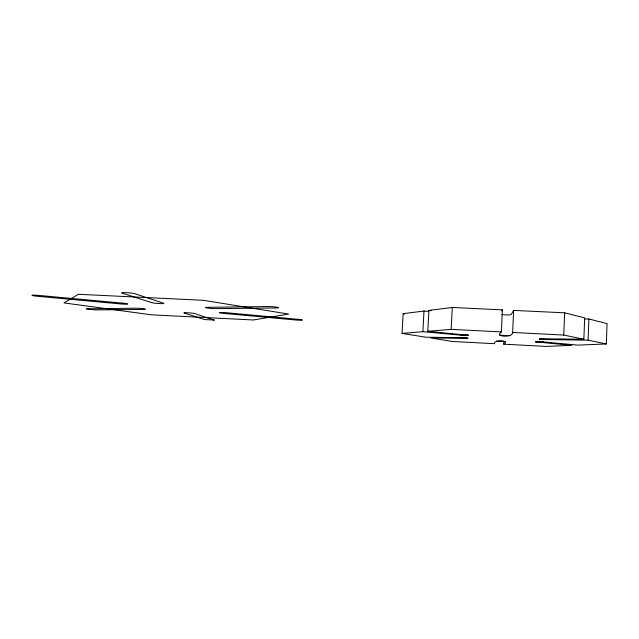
<?xml version="1.0" encoding="UTF-8"?>
<svg xmlns="http://www.w3.org/2000/svg" width="639" height="639" viewBox="0 0 639 639"><rect width="100%" height="100%" fill="white"/><g stroke="black" fill="none" stroke-linecap="round" stroke-linejoin="round"><path stroke-width="0.96" d="M503.891 341.282L503.756 344.181L546.113 346.402L571.777 345.356L535.706 341.865L543.022 341.913L577.792 345.116L606.323 343.958L607.05 323.606L588.902 318.989L584.517 318.997M503.756 344.181C510.601 340.267 493.524 339.421 494.418 343.686L452.684 341.498L430.902 338.015L467.972 338.319L466.885 338.478M541.193 338.726L583.87 339.261L584.669 317.91L564.636 312.814L513.62 310.394L511.128 314.644A5.368 0.495 2.5 0 1 507.582 314.931A5.368 0.495 2.5 0 1 501.823 314.548M606.323 343.958L588.112 340.156L588.902 318.989M583.87 339.261L563.758 335.06L564.636 312.814M428.769 311.52L423.992 311.041L403.137 313.669L402.051 333.406L422.906 331.689L461.27 335.203L468.291 335.283L427.803 331.282L428.897 310.426L452.268 307.479L502.382 309.859L501.375 331.905C493.811 337.392 513.325 337.64 512.638 332.472L513.62 310.394M427.803 331.282L451.166 329.357L452.268 307.479M422.906 331.689L423.992 311.041M505.609 341.745L504.339 341.45M501.871 310.961L502.382 309.859M510.186 335.699L499.458 335.187M496.271 341.138L503.979 341.41M540.874 338.734L539.468 338.886L542.487 338.726M466.566 338.486L465.488 338.486M545.115 339.541L539.436 338.91L546.257 339.581L588.112 340.156M546.976 339.597L545.57 339.557M465.008 335.403L468.355 335.227L467.261 334.956M460.903 337.664L464.425 337.831M461.853 337.696L425.854 337.208L402.051 333.406M464.585 335.387L460.599 335.148M462.277 337.712L467.932 338.279L464.825 337.855M451.166 329.357L501.375 331.905M512.638 332.472L563.758 335.06M541.92 341.833L535.706 341.881L537.886 342.248M542.399 341.865L543.661 341.969M465.791 334.788L466.925 334.908M428.897 310.426L431.301 310.666M403.137 313.669L404.671 313.957M86.585 308.885L95.89 309.923L144.11 309.404A5.743 0.431 4.4 0 0 143.495 308.749A5.743 0.431 4.4 0 0 135.412 308.182L86.585 308.885M214.273 320.091L204.448 319.532L184.104 313.022A5.575 0.415 4.2 0 1 187.85 312.775A5.575 0.415 4.2 0 1 194.767 313.557L214.273 320.091M78.373 294.283L64.036 302.918L151.427 314.811L253.3 319.987L288.644 314.068L203.41 300.306L78.373 294.283M267.949 306.568L207.212 307.303A6.07 0.503 4.1 0 0 207.252 308.014A6.07 0.503 4.1 0 0 215.806 308.629L276.375 307.966A6.374 0.559 3.8 0 0 276.943 307.215A6.374 0.559 3.8 0 0 267.949 306.568M122.64 303.142L38.907 295.418A6.438 0.495 4.9 0 0 31.974 295.282A6.438 0.495 4.9 0 0 37.861 296.328L120.643 303.932A6.094 0.479 4.5 0 0 127.616 304.084A6.094 0.479 4.5 0 0 122.64 303.142M298.788 319.388L226.581 312.727A5.735 0.447 4 0 0 219.52 312.543A5.735 0.447 4 0 0 223.498 313.374L295.01 319.939A5.527 0.423 3.7 0 0 302.071 320.139A5.527 0.423 3.7 0 0 298.788 319.388M151.731 302.638L122.105 293.125A6.909 0.615 4.6 0 1 126.187 292.662A6.909 0.615 4.6 0 1 135.037 293.748L163.584 303.213A6.262 0.519 4.4 0 1 159.614 303.565A6.262 0.519 4.4 0 1 151.731 302.638"/></g></svg>
